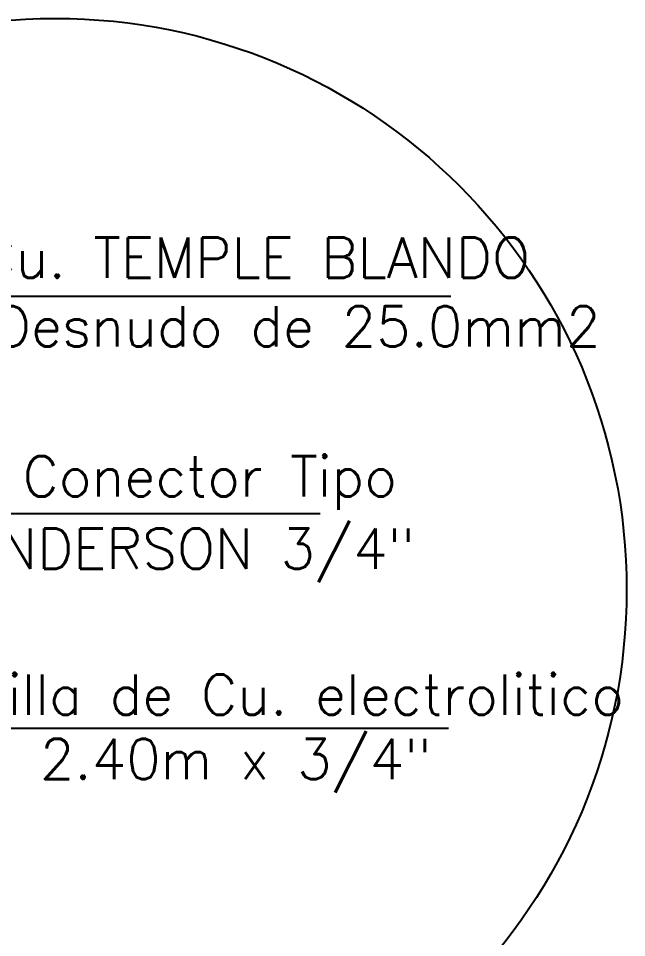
# Model space of a CAD drawing. Extents: x 876.5 to 905.5, y -313.4 to -291.
# Drawn here: x 889.44 to 890.683, y -304.779 to -302.897 of the extents above; entities that cross this region are included whole.
import ezdxf
from ezdxf.enums import TextEntityAlignment as Align

# ---------------------------------------------------------------- set-up
doc = ezdxf.new("R2010")
doc.units = 0
doc.header["$LTSCALE"] = 0.01
doc.layers.get('0').update_dxf_attribs({"linetype": 'CONTINUOUS'})
doc.styles.add('ROMANS', font='romans.shx')

msp = doc.modelspace()

# ---------------------------------------------------------------- linework, layer by layer
at = {"color": 7, "linetype": 'Continuous'}
for p, q in [((888.8241, -303.4656, -0.0667), (890.3241, -303.4656, -0.0667)), ((889.3135, -303.9106), (890.057, -303.9106)), ((889.1489, -304.3501), (890.3191, -304.3501))]:
    msp.add_line(p, q, dxfattribs=at)
msp.add_circle((889.5145, -304.0662, -0.0154), 1.169, dxfattribs=at)

# ---------------------------------------------------------------- texts
at = {"color": 7, "style": 'ROMANS'}
for s, p in [('CABLE DE Cu. TEMPLE BLANDO', (888.7671, -303.4531, -0.0667)), ('7 Hilos Desnudo de 25.0mm2 ', (888.9465, -303.5934, -0.0667)), ('Conector Tipo', (889.4483, -303.9004, 0.057)), ('ANDERSON 3/4"', (889.337, -304.0483, 0.057))]:
    msp.add_text(s, height=0.082368, dxfattribs=at).set_placement(p, align=Align.BOTTOM_LEFT)
msp.add_text('Varilla de Cu. electrolitico', height=0.082368, dxfattribs=at).set_placement((890.6782, -304.347, 0.5492), align=Align.BOTTOM_RIGHT)
msp.add_text(' de 2.40m x 3/4"', height=0.082368, dxfattribs=at).set_placement((890.2851, -304.3716, 0.5492), align=Align.TOP_RIGHT)

doc.saveas('drawing.dxf')
